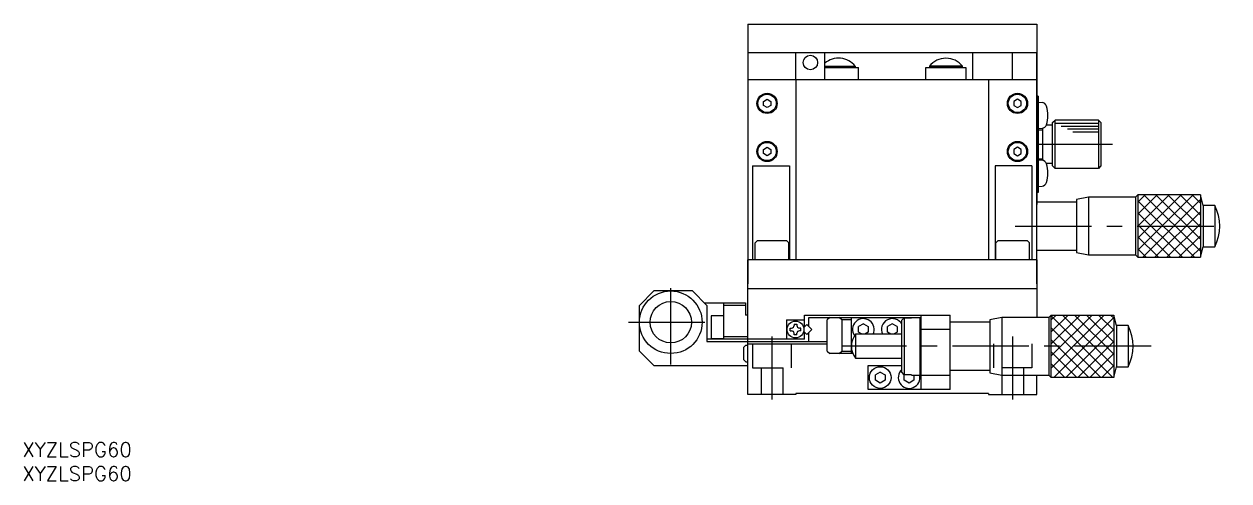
# Model space of a CAD drawing. Extents: x -1 to 353, y -8 to 363.
# Drawn here: x 0.4 to 250.6, y -8 to 87 of the extents above; entities that cross this region are included whole.
import ezdxf

# ---------------------------------------------------------------- set-up
doc = ezdxf.new("R2010")
doc.units = 0
doc.header["$LTSCALE"] = 0.5
doc.linetypes.add('CENTER', pattern=[50.8, 31.75, -6.35, 6.35, -6.35])
doc.linetypes.add('DASHED', pattern=[19.05, 12.7, -6.35])
for name, color, linetype in [('MSM_CENTER', 1, 'CENTER'), ('MSM_CONTINUOUS', 7, 'CONTINUOUS'), ('MSM_DASHED', 4, 'DASHED'), ('MSM_NARROW', 5, 'CONTINUOUS'), ('MSM_PART_NUMBER', 7, 'CONTINUOUS')]:
    doc.layers.add(name, color=color, linetype=linetype)
doc.styles.get("Standard").update_dxf_attribs({"font": 'txt.shx', "height": 3, "bigfont": 'bigfont.shx'})

# ---------------------------------------------------------------- blocks, each defined once
blk = doc.blocks.new('*U8')
at = {"layer": 'MSM_PART_NUMBER'}
blk.add_text('XYZLSPG60', height=3, dxfattribs=at).set_placement((0, -3))
blk = doc.blocks.new('*U9')
at = {"layer": 'MSM_PART_NUMBER'}
blk.add_text('XYZLSPG60', height=3, dxfattribs=at).set_placement((0, -8))

msp = doc.modelspace()

# ---------------------------------------------------------------- linework, layer by layer
at = {"layer": 'MSM_CENTER'}
for p, q in [((210.55, 62), (229.43, 62)), ((206.18, 45), (250.6, 45)), ((134.69, 16.2), (134.69, 33.8)), ((125.89, 25), (143.49, 25)), ((155.69, 22.06), (155.69, 8.9)), ((205.69, 22.06), (205.69, 8.9)), ((234.44, 20), (170.19, 20))]:
    msp.add_line(p, q, dxfattribs=at)
at = {"layer": 'MSM_CONTINUOUS'}
for p, q in [((150.69, 87), (150.69, 81)), ((150.69, 87), (210.69, 87)), ((210.69, 87), (210.69, 49.5)), ((210.69, 87), (210.69, 81)), ((150.69, 81), (150.69, 33)), ((210.69, 81), (150.69, 81)), ((160.69, 75.5), (160.69, 81)), ((166.69, 75.5), (166.69, 81)), ((197.39, 75.5), (197.39, 81)), ((205.69, 75.5), (205.69, 81)), ((210.69, 33), (210.69, 81)), ((166.69, 78.25), (172.99, 78.25)), ((166.69, 78), (173.69, 78)), ((172.99, 78.25), (172.99, 78)), ((173.69, 75.5), (173.69, 78)), ((187.69, 75.5), (187.69, 78)), ((187.69, 78), (195.99, 78)), ((188.39, 78.25), (188.39, 78)), ((195.29, 78.25), (188.39, 78.25)), ((195.29, 78), (188.39, 78)), ((195.29, 78), (195.29, 78.25)), ((195.99, 78), (195.99, 75.5)), ((150.69, 75.5), (210.69, 75.5)), ((160.69, 75.5), (160.69, 38)), ((200.69, 75.5), (200.69, 38)), ((153.94, 70.93), (154.69, 71.37)), ((153.94, 70.07), (153.94, 70.93)), ((154.69, 69.63), (153.94, 70.07)), ((154.69, 71.37), (155.44, 70.93)), ((155.44, 70.07), (154.69, 69.63)), ((155.44, 70.93), (155.44, 70.07)), ((206.69, 71.37), (205.94, 70.93)), ((205.94, 70.93), (205.94, 70.07)), ((205.94, 70.07), (206.69, 69.63)), ((207.44, 70.93), (206.69, 71.37)), ((206.69, 69.63), (207.44, 70.07)), ((207.44, 70.07), (207.44, 70.93)), ((210.99, 72), (210.69, 72)), ((210.99, 72), (210.99, 52)), ((210.99, 70.75), (211.84, 70.68)), ((210.99, 65.25), (211.84, 65.32)), ((211.99, 58.65), (211.99, 65.35)), ((213.99, 66), (212.7, 66)), ((213.99, 66.5), (214.49, 67)), ((213.99, 57.5), (213.99, 66.5)), ((223.49, 67), (214.49, 67)), ((214.49, 57), (214.49, 67)), ((223.49, 67), (223.49, 57)), ((223.99, 66.5), (223.49, 67)), ((223.99, 66.5), (223.99, 57.5)), ((210.99, 65), (211.99, 65)), ((153.94, 60.93), (154.69, 61.37)), ((153.94, 60.07), (153.94, 60.93)), ((154.69, 59.63), (153.94, 60.07)), ((154.69, 61.37), (155.44, 60.93)), ((155.44, 60.07), (154.69, 59.63)), ((155.44, 60.93), (155.44, 60.07)), ((206.69, 61.37), (205.94, 60.93)), ((205.94, 60.93), (205.94, 60.07)), ((205.94, 60.07), (206.69, 59.63)), ((207.44, 60.93), (206.69, 61.37)), ((206.69, 59.63), (207.44, 60.07)), ((207.44, 60.07), (207.44, 60.93)), ((210.99, 59), (211.99, 59)), ((210.99, 58.75), (211.84, 58.68)), ((213.99, 58), (212.7, 58)), ((151.69, 57.5), (151.69, 38)), ((151.69, 57.5), (159.32, 57.5)), ((159.32, 57.5), (159.32, 38)), ((202.06, 57.5), (202.06, 38)), ((209.69, 57.5), (202.06, 57.5)), ((209.69, 57.5), (209.69, 38)), ((214.49, 57), (213.99, 57.5)), ((223.49, 57), (214.49, 57)), ((223.99, 57.5), (223.49, 57)), ((210.99, 53.25), (211.84, 53.32)), ((210.99, 52), (210.69, 52)), ((221.44, 51), (218.94, 50.5)), ((218.94, 50.5), (218.94, 39.5)), ((221.44, 51), (221.44, 39)), ((231.19, 51), (221.44, 51)), ((231.69, 51.5), (231.19, 51)), ((231.19, 51), (231.19, 39)), ((231.69, 51.5), (231.69, 38.5)), ((244.69, 51.5), (231.69, 51.5)), ((244.69, 51.5), (244.69, 38.5)), ((245.28, 49.3), (244.69, 51.5)), ((218.94, 50), (210.69, 50)), ((245.28, 49.3), (245.28, 40.7)), ((247.69, 49.3), (245.28, 49.3)), ((247.69, 49.3), (247.69, 40.7)), ((152.69, 42), (152.19, 41.5)), ((152.19, 38), (152.19, 41.5)), ((152.69, 42), (158.69, 42)), ((158.69, 42), (159.19, 41.5)), ((159.19, 38), (159.19, 41.5)), ((202.69, 42), (202.19, 41.5)), ((202.19, 38), (202.19, 41.5)), ((202.69, 42), (208.69, 42)), ((208.69, 42), (209.19, 41.5)), ((209.19, 38), (209.19, 41.5)), ((244.69, 38.5), (245.28, 40.7)), ((245.28, 40.7), (247.69, 40.7)), ((210.69, 38), (150.69, 38)), ((150.69, 32), (150.69, 38)), ((210.69, 40), (218.94, 40)), ((210.69, 38), (210.69, 32)), ((218.94, 39.5), (221.44, 39)), ((221.44, 39), (231.19, 39)), ((231.19, 39), (231.69, 38.5)), ((231.69, 38.5), (244.69, 38.5)), ((131.19, 31.5), (128.19, 28.5)), ((139.19, 31.5), (131.19, 31.5)), ((139.19, 31.5), (142.19, 28.5)), ((150.69, 10), (150.69, 32)), ((150.69, 32), (210.69, 32)), ((150.69, 32), (210.69, 32)), ((210.69, 32), (210.69, 26)), ((128.19, 19), (128.19, 28.5)), ((141.69, 29), (150.19, 29)), ((142.19, 28.5), (142.19, 21)), ((145.69, 21.5), (145.69, 29)), ((150.19, 28.5), (145.69, 28.5)), ((150.19, 29), (150.19, 26.5)), ((145.69, 26.35), (143.09, 26.35)), ((143.09, 26.35), (143.09, 21.65)), ((150.69, 26.5), (150.19, 26.5)), ((158.69, 25.5), (162.49, 25.5)), ((158.69, 25.5), (158.69, 21.5)), ((162.49, 24.11), (162.49, 26.5)), ((162.49, 26.5), (192.69, 26.5)), ((163.39, 26), (186.49, 26)), ((163.39, 24.11), (163.39, 26)), ((167.69, 26), (167.19, 25.5)), ((167.19, 19), (167.19, 25.5)), ((170.19, 25.5), (169.69, 26)), ((170.19, 25.5), (170.19, 19)), ((172.19, 25.5), (170.19, 25.5)), ((172.19, 18.5), (172.19, 26)), ((182.69, 25.41), (183.19, 25.92)), ((182.69, 14.59), (182.69, 25.41)), ((183.19, 25.92), (183.19, 14.08)), ((183.19, 25.92), (184.69, 25.92)), ((184.69, 25.92), (184.69, 26)), ((186.49, 14), (186.49, 26)), ((186.69, 25.8), (186.49, 26)), ((186.69, 11), (186.69, 26.5)), ((186.69, 26.5), (192.69, 26.5)), ((192.69, 11), (192.69, 26.5)), ((203.44, 26), (200.94, 25.5)), ((200.94, 25.5), (200.94, 14.5)), ((203.44, 26), (203.44, 14)), ((213.19, 26), (203.44, 26)), ((213.69, 26.5), (213.19, 26)), ((213.19, 26), (213.19, 14)), ((213.69, 26.5), (226.69, 26.5)), ((213.69, 13.5), (213.69, 26.5)), ((227.28, 24.3), (226.69, 26.5)), ((226.69, 26.5), (226.69, 13.5)), ((159.49, 23.8), (159.79, 23.8)), ((159.49, 23.2), (159.49, 23.8)), ((159.49, 23.2), (159.79, 23.2)), ((160.29, 24.6), (160.89, 24.6)), ((160.29, 24.6), (160.29, 24.3)), ((160.29, 22.4), (160.29, 22.7)), ((160.89, 24.6), (160.89, 24.3)), ((160.89, 22.4), (160.89, 22.7)), ((161.69, 23.8), (161.39, 23.8)), ((161.69, 23.2), (161.39, 23.2)), ((161.69, 23.2), (161.69, 23.8)), ((162.94, 24.56), (162.29, 23.91)), ((162.29, 23.09), (162.94, 22.44)), ((162.49, 21.5), (162.49, 22.89)), ((162.94, 24.56), (164, 23.5)), ((164, 23.5), (162.94, 22.44)), ((163.39, 21), (163.39, 22.89)), ((174.69, 24.65), (173.69, 24.08)), ((173.69, 22.92), (173.69, 24.08)), ((174.42, 22.5), (173.69, 22.92)), ((174.69, 24.65), (175.69, 24.08)), ((175.69, 22.92), (174.96, 22.5)), ((175.69, 24.08), (175.69, 22.92)), ((180.69, 24.65), (179.69, 24.08)), ((179.69, 22.92), (179.69, 24.08)), ((180.42, 22.5), (179.69, 22.92)), ((181.69, 24.08), (180.69, 24.65)), ((181.69, 22.92), (180.96, 22.5)), ((181.69, 24.08), (181.69, 22.92)), ((192.69, 23.5), (186.69, 23.5)), ((200.94, 25), (192.69, 25)), ((229.69, 24.3), (227.28, 24.3)), ((227.28, 24.3), (227.28, 15.7)), ((229.69, 24.3), (229.69, 15.7)), ((158.69, 21.5), (142.19, 21.5)), ((142.19, 21), (167.19, 21)), ((143.09, 21.65), (145.69, 21.65)), ((145.69, 22), (150.69, 22)), ((149.89, 19.8), (150.29, 20.2)), ((150.29, 20.2), (150.69, 20.2)), ((150.69, 20.5), (167.19, 20.5)), ((162.49, 21.5), (158.69, 21.5)), ((160.89, 22.4), (160.29, 22.4)), ((182.69, 22.5), (173.07, 22.5)), ((173.07, 22.5), (173.07, 17.5)), ((128.19, 19), (131.19, 16)), ((149.89, 17.2), (149.89, 19.8)), ((167.19, 19), (167.69, 18.5)), ((172.48, 18.5), (167.69, 18.5)), ((169.69, 18.5), (170.19, 19)), ((170.19, 19), (172.19, 19)), ((131.19, 16), (150.69, 16)), ((150.29, 16.8), (149.89, 17.2)), ((150.29, 16.8), (150.69, 16.8)), ((173.07, 17.5), (182.69, 17.5)), ((175.69, 16), (182.69, 16)), ((175.69, 11), (175.69, 16)), ((226.69, 13.5), (227.28, 15.7)), ((227.28, 15.7), (229.69, 15.7)), ((178.19, 14.65), (177.19, 14.08)), ((177.19, 12.92), (177.19, 14.08)), ((178.19, 12.35), (177.19, 12.92)), ((178.19, 14.65), (179.19, 14.08)), ((179.19, 12.92), (178.19, 12.35)), ((179.19, 14.08), (179.19, 12.92)), ((183.19, 14.08), (182.69, 14.59)), ((184.69, 14.08), (183.19, 14.08)), ((183.19, 12.92), (183.19, 14)), ((184.19, 12.35), (183.19, 12.92)), ((185.19, 12.92), (184.19, 12.35)), ((184.69, 14), (184.69, 14.08)), ((184.69, 14), (186.49, 14)), ((185.19, 14), (185.19, 12.92)), ((186.49, 14), (186.69, 14.2)), ((186.69, 14), (192.69, 14)), ((192.69, 15), (200.94, 15)), ((200.94, 14.5), (203.44, 14)), ((203.44, 14), (213.19, 14)), ((210.69, 10), (210.69, 14)), ((213.19, 14), (213.69, 13.5)), ((226.69, 13.5), (213.69, 13.5)), ((160.69, 10.2), (160.69, 10)), ((200.69, 10.2), (160.69, 10.2)), ((192.69, 11), (175.69, 11)), ((192.69, 11), (175.69, 11)), ((200.69, 10.2), (200.69, 10)), ((160.69, 10), (150.69, 10)), ((200.69, 10), (210.69, 10))]:
    msp.add_line(p, q, dxfattribs=at)
for centre, radius in [((163.69, 79), 1.5), ((154.69, 70.5), 2.1), ((206.69, 70.5), 2.1), ((154.69, 70.5), 1.9), ((206.69, 70.5), 1.9), ((154.69, 60.5), 2.1), ((206.69, 60.5), 2.1), ((154.69, 60.5), 1.9), ((206.69, 60.5), 1.9), ((134.69, 25), 6.5), ((134.69, 25), 4.3), ((160.59, 23.5), 1.75), ((178.19, 13.5), 2.25)]:
    msp.add_circle(centre, radius, dxfattribs=at)
for centre, radius, start, end in [((169.54, 75.47), 4.43, 38.8801, 130.0213), ((191.84, 75.47), 4.43, 38.8802, 141.12), ((211.75, 69.68), 1, 16.257, 85), ((205.99, 68), 7, 343.743, 16.257), ((211.75, 66.32), 1, 275, 343.743), ((211.75, 57.68), 1, 16.257, 85), ((205.99, 56), 7, 343.743, 16.257), ((211.75, 54.32), 1, 275, 343.743), ((238.94, 45), 9.75, 333.8162, 26.1838), ((174.69, 23.5), 2.25, 333.6122, 215.1981), ((180.69, 23.5), 2.25, 27.2683, 206.3878), ((159.79, 24.3), 0.5, 270.0001, 0.0001), ((159.79, 22.7), 0.5, 0.0001, 90.0001), ((161.39, 24.3), 0.5, 180.0001, 270.0001), ((161.39, 22.7), 0.5, 90.0001, 180.0001), ((220.94, 20), 9.75, 333.8162, 26.1838), ((176.19, 20), 4, 141.3178, 218.6822), ((184.19, 13.5), 2.25, 131.8115, 12.8395)]:
    msp.add_arc(centre, radius, start, end, dxfattribs=at)
at = {"layer": 'MSM_DASHED'}
for p, q in [((151.69, 20.5), (151.69, 15.5)), ((159.69, 20.5), (159.69, 15.5)), ((201.69, 20.5), (201.69, 15.5)), ((209.69, 20.5), (209.69, 15.5)), ((151.69, 15.5), (159.69, 15.5)), ((153.44, 15.5), (153.44, 10)), ((157.94, 15.5), (157.94, 10)), ((209.69, 15.5), (201.69, 15.5)), ((203.44, 15.5), (203.44, 10)), ((207.94, 15.5), (207.94, 10))]:
    msp.add_line(p, q, dxfattribs=at)
at = {"layer": 'MSM_NARROW'}
for p, q in [((214.49, 66.4), (223.49, 66.4)), ((215.78, 65.8), (223.49, 65.8)), ((217.11, 65.2), (223.49, 65.2)), ((218.17, 64.6), (223.49, 64.6)), ((231.69, 49.99), (233.2, 51.5)), ((231.69, 47.49), (235.7, 51.5)), ((231.69, 44.99), (238.2, 51.5)), ((231.69, 42.49), (240.7, 51.5)), ((231.69, 39.99), (243.2, 51.5)), ((231.69, 50.27), (243.45, 38.5)), ((232.7, 38.5), (244.69, 50.49)), ((232.95, 51.5), (244.69, 39.77)), ((235.45, 51.5), (244.69, 42.27)), ((237.95, 51.5), (244.69, 44.77)), ((240.45, 51.5), (244.69, 47.27)), ((242.95, 51.5), (244.69, 49.77)), ((231.69, 47.77), (240.95, 38.5)), ((235.2, 38.5), (244.69, 47.99)), ((231.69, 45.27), (238.45, 38.5)), ((237.7, 38.5), (244.69, 45.49)), ((231.69, 42.77), (235.95, 38.5)), ((240.2, 38.5), (244.69, 42.99)), ((231.69, 40.27), (233.45, 38.5)), ((242.7, 38.5), (244.69, 40.49)), ((213.69, 25.48), (214.71, 26.5)), ((213.69, 22.98), (217.21, 26.5)), ((213.69, 20.48), (219.71, 26.5)), ((213.69, 17.98), (222.21, 26.5)), ((213.69, 15.48), (224.71, 26.5)), ((213.69, 26.34), (226.53, 13.5)), ((214.21, 13.5), (226.69, 25.98)), ((216.03, 26.5), (226.69, 15.84)), ((218.53, 26.5), (226.69, 18.34)), ((221.03, 26.5), (226.69, 20.84)), ((223.53, 26.5), (226.69, 23.34)), ((226.03, 26.5), (226.69, 25.84)), ((213.69, 23.84), (224.03, 13.5)), ((216.71, 13.5), (226.69, 23.48)), ((213.69, 21.34), (221.53, 13.5)), ((219.21, 13.5), (226.69, 20.98)), ((213.69, 18.84), (219.03, 13.5)), ((221.71, 13.5), (226.69, 18.48)), ((213.69, 16.34), (216.53, 13.5)), ((224.21, 13.5), (226.69, 15.98))]:
    msp.add_line(p, q, dxfattribs=at)

# ---------------------------------------------------------------- block references
at = {"layer": 'MSM_CONTINUOUS'}
for name in ['*U8', '*U9']:
    msp.add_blockref(name, (0, 0), dxfattribs=at)

doc.saveas('drawing.dxf')
